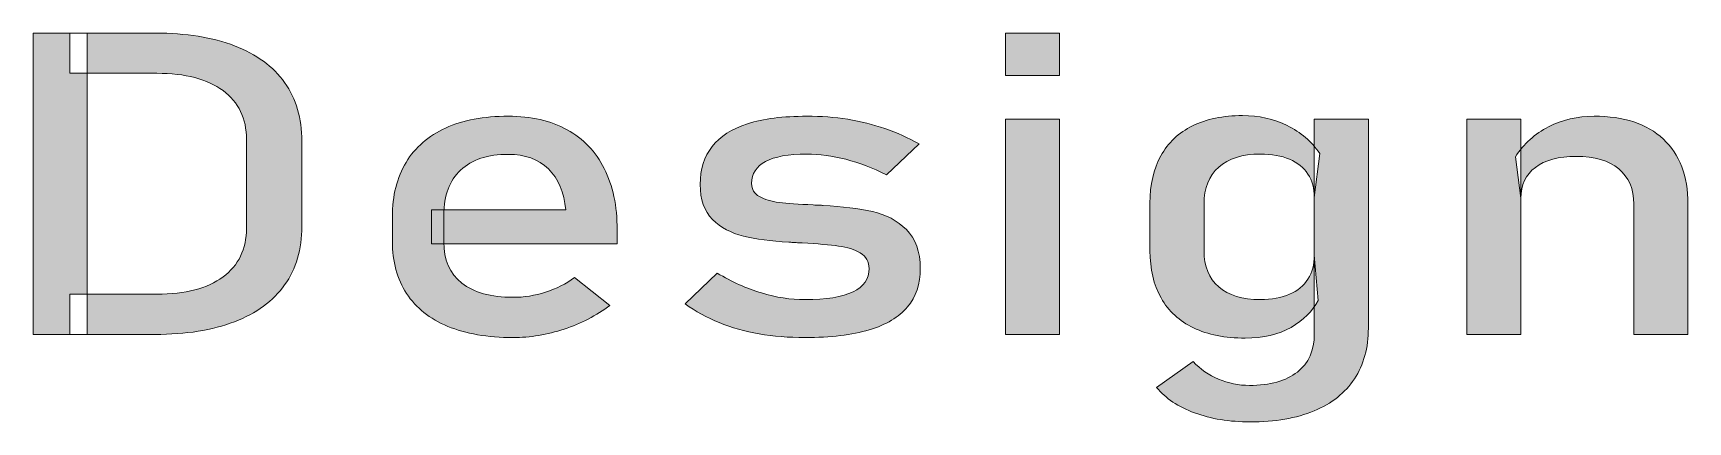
# Model space of a CAD drawing. Header units: inches. Extents: x 0.1 to 22.4, y -34.4 to -0.1.
# Drawn here: x 12.315 to 13.112, y -29.068 to -28.881 of the extents above; entities that cross this region are included whole.
import ezdxf

# ---------------------------------------------------------------- set-up
doc = ezdxf.new("R2010")
doc.units = ezdxf.units.IN
doc.header["$MEASUREMENT"] = 0
doc.layers.add('Layer 1', color=7, linetype='Continuous')

# ---------------------------------------------------------------- blocks, each defined once
blk = doc.blocks.new('block 25')
at = {"layer": 'Layer 1', "true_color": 0xef4c22}
h = blk.add_hatch(color=20, dxfattribs=at)
h.dxf.hatch_style = 2
h.paths.add_polyline_path([(12.31483, -28.8809), (12.34087, -28.8809), (12.34087, -29.02592), (12.31483, -29.02592)])
edge = h.paths.add_edge_path()
edge.add_spline(control_points=[(12.33245, -29.00658), (12.33245, -29.00658), (12.37443, -29.00658), (12.37443, -29.00658), (12.38813, -29.00658), (12.39874, -29.0038), (12.40626, -28.99825), (12.4138, -28.99269), (12.41756, -28.98486), (12.41756, -28.97476), (12.41756, -28.97476), (12.41756, -28.93206), (12.41756, -28.93206), (12.41756, -28.92196), (12.4138, -28.91413), (12.40626, -28.90858), (12.39874, -28.90302), (12.38813, -28.90025), (12.37443, -28.90025), (12.37443, -28.90025), (12.33245, -28.90025), (12.33245, -28.90025), (12.33245, -28.90025), (12.33245, -28.8809), (12.33245, -28.8809), (12.33245, -28.8809), (12.37367, -28.8809), (12.37367, -28.8809), (12.38855, -28.8809), (12.40127, -28.88292), (12.41182, -28.88698), (12.42236, -28.89105), (12.43041, -28.89696), (12.43594, -28.90473), (12.44146, -28.91252), (12.44423, -28.92189), (12.44423, -28.93286), (12.44423, -28.93286), (12.44423, -28.97396), (12.44423, -28.97396), (12.44423, -28.98493), (12.44146, -28.9943), (12.43594, -29.00209), (12.43041, -29.00986), (12.42235, -29.01579), (12.41176, -29.01984), (12.40116, -29.0239), (12.38843, -29.02592), (12.37354, -29.02592), (12.37354, -29.02592), (12.33245, -29.02592), (12.33245, -29.02592), (12.33245, -29.02592), (12.33245, -29.00658), (12.33245, -29.00658)], knot_values=[0, 0, 0, 0, 1, 1, 1, 2, 2, 2, 3, 3, 3, 4, 4, 4, 5, 5, 5, 6, 6, 6, 7, 7, 7, 8, 8, 8, 9, 9, 9, 10, 10, 10, 11, 11, 11, 12, 12, 12, 13, 13, 13, 14, 14, 14, 15, 15, 15, 16, 16, 16, 17, 17, 17, 18, 18, 18, 18], degree=3, periodic=1)
h = blk.add_hatch(color=20, dxfattribs=at)
h.dxf.hatch_style = 2
h.paths.add_polyline_path([(12.78293, -28.8809), (12.80897, -28.8809), (12.80897, -28.90125), (12.78293, -28.90125)])
h.paths.add_polyline_path([(12.78293, -28.92239), (12.80897, -28.92239), (12.80897, -29.02592), (12.78293, -29.02592)])
h = blk.add_hatch(color=20, dxfattribs=at)
h.dxf.hatch_style = 2
edge = h.paths.add_edge_path()
edge.add_spline(control_points=[(12.51447, -29.02203), (12.50581, -29.01845), (12.49919, -29.01317), (12.49463, -29.00623), (12.49009, -28.99928), (12.48781, -28.99089), (12.48781, -28.98104), (12.48781, -28.98104), (12.48781, -28.96937), (12.48781, -28.96937), (12.48781, -28.95913), (12.48999, -28.95039), (12.49438, -28.94314), (12.49877, -28.93589), (12.50511, -28.93037), (12.51345, -28.92658), (12.5218, -28.92278), (12.53183, -28.9209), (12.54357, -28.9209), (12.55463, -28.9209), (12.56407, -28.92306), (12.5719, -28.92738), (12.57973, -28.93169), (12.58571, -28.93795), (12.58983, -28.94613), (12.59395, -28.95431), (12.59602, -28.96411), (12.59602, -28.97556), (12.59602, -28.97556), (12.59602, -28.98234), (12.59602, -28.98234), (12.59602, -28.98234), (12.50669, -28.98234), (12.50669, -28.98234), (12.50669, -28.98234), (12.50669, -28.96598), (12.50669, -28.96598), (12.50669, -28.96598), (12.57126, -28.96598), (12.57126, -28.96598), (12.5705, -28.95753), (12.56771, -28.95097), (12.56291, -28.94628), (12.55809, -28.9416), (12.55165, -28.93925), (12.54357, -28.93925), (12.5337, -28.93925), (12.52607, -28.94177), (12.52067, -28.94683), (12.51526, -28.95188), (12.51256, -28.95903), (12.51256, -28.96828), (12.51256, -28.96828), (12.51256, -28.98143), (12.51256, -28.98143), (12.51256, -28.99002), (12.51545, -28.9966), (12.52124, -29.00119), (12.52702, -29.00578), (12.53524, -29.00807), (12.54587, -29.00807), (12.55115, -29.00807), (12.55637, -29.00724), (12.56156, -29.00557), (12.56675, -29.00392), (12.57138, -29.00159), (12.57547, -28.99859), (12.57547, -28.99859), (12.59257, -29.01196), (12.59257, -29.01196), (12.58602, -29.01689), (12.57867, -29.02068), (12.5705, -29.02338), (12.56232, -29.02607), (12.55412, -29.02743), (12.54587, -29.02743), (12.53362, -29.02743), (12.52315, -29.02562), (12.51447, -29.02203)], knot_values=[0, 0, 0, 0, 1, 1, 1, 2, 2, 2, 3, 3, 3, 4, 4, 4, 5, 5, 5, 6, 6, 6, 7, 7, 7, 8, 8, 8, 9, 9, 9, 10, 10, 10, 11, 11, 11, 12, 12, 12, 13, 13, 13, 14, 14, 14, 15, 15, 15, 16, 16, 16, 17, 17, 17, 18, 18, 18, 19, 19, 19, 20, 20, 20, 21, 21, 21, 22, 22, 22, 23, 23, 23, 24, 24, 24, 25, 25, 25, 26, 26, 26, 26], degree=3, periodic=1)
h = blk.add_hatch(color=20, dxfattribs=at)
h.dxf.hatch_style = 2
edge = h.paths.add_edge_path()
edge.add_spline(control_points=[(12.6644, -29.02562), (12.65755, -29.02443), (12.65115, -29.02264), (12.6452, -29.02024), (12.63924, -29.01785), (12.63376, -29.01485), (12.62874, -29.01126), (12.62874, -29.01126), (12.64418, -28.99641), (12.64418, -28.99641), (12.65133, -29.00065), (12.65842, -29.00385), (12.66549, -29.00597), (12.67255, -29.0081), (12.67952, -29.00917), (12.68641, -29.00917), (12.69671, -29.00917), (12.70443, -29.00792), (12.70958, -29.00543), (12.71472, -29.00293), (12.7173, -28.99919), (12.7173, -28.99421), (12.7173, -28.99089), (12.71589, -28.98839), (12.71308, -28.98672), (12.71027, -28.98507), (12.70679, -28.98395), (12.70262, -28.98338), (12.69846, -28.98282), (12.69259, -28.9823), (12.68502, -28.98184), (12.68433, -28.98184), (12.68361, -28.98183), (12.68285, -28.98178), (12.68207, -28.98176), (12.68136, -28.9817), (12.68068, -28.98164), (12.68034, -28.98164), (12.67999, -28.98162), (12.67965, -28.98159), (12.67931, -28.98155), (12.67897, -28.98154), (12.67863, -28.98154), (12.67004, -28.98101), (12.66276, -28.98002), (12.65681, -28.9786), (12.65085, -28.97717), (12.6459, -28.97449), (12.64194, -28.97057), (12.63799, -28.96665), (12.63601, -28.96102), (12.63601, -28.95371), (12.63601, -28.9464), (12.63793, -28.94031), (12.64175, -28.93545), (12.64558, -28.93061), (12.65129, -28.92696), (12.65885, -28.92453), (12.66642, -28.92211), (12.6759, -28.9209), (12.68731, -28.9209), (12.6942, -28.9209), (12.70078, -28.9214), (12.70703, -28.92239), (12.71328, -28.92339), (12.71925, -28.92487), (12.72495, -28.92683), (12.73066, -28.92879), (12.73614, -28.93127), (12.74141, -28.93426), (12.74141, -28.93426), (12.72572, -28.94912), (12.72572, -28.94912), (12.71909, -28.9458), (12.71255, -28.94331), (12.70614, -28.94164), (12.69971, -28.93998), (12.69344, -28.93914), (12.68731, -28.93914), (12.67847, -28.93914), (12.67182, -28.94033), (12.6674, -28.94269), (12.66298, -28.94505), (12.66077, -28.94859), (12.66077, -28.95331), (12.66077, -28.95611), (12.66203, -28.9582), (12.66454, -28.95959), (12.66705, -28.96099), (12.67021, -28.96193), (12.67405, -28.96239), (12.67787, -28.96285), (12.68331, -28.96326), (12.69038, -28.96358), (12.69088, -28.96365), (12.69141, -28.96369), (12.69196, -28.96369), (12.69252, -28.96369), (12.69309, -28.96372), (12.69368, -28.96379), (12.69394, -28.96379), (12.6942, -28.96379), (12.69446, -28.96379), (12.69472, -28.96379), (12.69496, -28.96381), (12.69522, -28.96388), (12.70449, -28.96436), (12.71239, -28.96532), (12.71889, -28.96677), (12.7254, -28.96823), (12.73086, -28.97114), (12.73528, -28.97545), (12.73971, -28.97978), (12.74193, -28.98603), (12.74193, -28.99421), (12.74193, -29.00165), (12.73988, -29.00783), (12.7358, -29.01271), (12.73172, -29.01759), (12.72557, -29.02127), (12.71737, -29.02372), (12.70915, -29.02619), (12.69884, -29.02743), (12.68641, -29.02743), (12.67859, -29.02743), (12.67125, -29.02681), (12.6644, -29.02562)], knot_values=[0, 0, 0, 0, 1, 1, 1, 2, 2, 2, 3, 3, 3, 4, 4, 4, 5, 5, 5, 6, 6, 6, 7, 7, 7, 8, 8, 8, 9, 9, 9, 10, 10, 10, 11, 11, 11, 12, 12, 12, 13, 13, 13, 14, 14, 14, 15, 15, 15, 16, 16, 16, 17, 17, 17, 18, 18, 18, 19, 19, 19, 20, 20, 20, 21, 21, 21, 22, 22, 22, 23, 23, 23, 24, 24, 24, 25, 25, 25, 26, 26, 26, 27, 27, 27, 28, 28, 28, 29, 29, 29, 30, 30, 30, 31, 31, 31, 32, 32, 32, 33, 33, 33, 34, 34, 34, 35, 35, 35, 36, 36, 36, 37, 37, 37, 38, 38, 38, 39, 39, 39, 40, 40, 40, 41, 41, 41, 42, 42, 42, 42], degree=3, periodic=1)
h = blk.add_hatch(color=20, dxfattribs=at)
h.dxf.hatch_style = 2
edge = h.paths.add_edge_path()
edge.add_spline(control_points=[(12.87354, -29.02279), (12.86669, -29.01949), (12.86148, -29.01469), (12.8579, -29.00837), (12.85433, -29.00205), (12.85254, -28.99447), (12.85254, -28.98562), (12.85254, -28.98562), (12.85254, -28.96278), (12.85254, -28.96278), (12.85254, -28.95387), (12.85429, -28.94626), (12.85777, -28.93994), (12.86126, -28.93363), (12.86635, -28.92882), (12.87302, -28.92554), (12.87969, -28.92224), (12.88771, -28.9206), (12.89708, -28.9206), (12.90491, -28.9206), (12.91207, -28.92219), (12.91858, -28.92539), (12.92509, -28.92858), (12.93034, -28.93306), (12.93434, -28.93884), (12.93434, -28.93884), (12.93165, -28.95999), (12.93165, -28.95999), (12.93165, -28.95561), (12.93064, -28.95185), (12.92859, -28.94872), (12.92655, -28.9456), (12.9236, -28.94322), (12.91972, -28.9416), (12.91585, -28.93997), (12.91116, -28.93914), (12.90563, -28.93914), (12.89703, -28.93914), (12.89038, -28.94124), (12.88565, -28.94543), (12.88093, -28.94963), (12.87857, -28.9555), (12.87857, -28.96308), (12.87857, -28.96308), (12.87857, -28.98562), (12.87857, -28.98562), (12.87857, -28.99314), (12.88093, -28.99894), (12.88565, -29.00304), (12.89038, -29.00712), (12.89703, -29.00917), (12.90563, -29.00917), (12.91116, -29.00917), (12.91585, -29.00831), (12.91972, -29.00662), (12.9236, -29.00492), (12.92655, -29.00248), (12.92859, -28.99929), (12.93064, -28.99609), (12.93165, -28.99228), (12.93165, -28.98782), (12.93165, -28.98782), (12.93344, -29.00967), (12.93344, -29.00967), (12.9308, -29.01478), (12.92649, -29.01907), (12.92049, -29.02253), (12.9145, -29.02599), (12.90712, -29.02772), (12.89836, -29.02772), (12.88866, -29.02772), (12.88038, -29.02607), (12.87354, -29.02279)], knot_values=[0, 0, 0, 0, 1, 1, 1, 2, 2, 2, 3, 3, 3, 4, 4, 4, 5, 5, 5, 6, 6, 6, 7, 7, 7, 8, 8, 8, 9, 9, 9, 10, 10, 10, 11, 11, 11, 12, 12, 12, 13, 13, 13, 14, 14, 14, 15, 15, 15, 16, 16, 16, 17, 17, 17, 18, 18, 18, 19, 19, 19, 20, 20, 20, 21, 21, 21, 22, 22, 22, 23, 23, 23, 24, 24, 24, 24], degree=3, periodic=1)
edge = h.paths.add_edge_path()
edge.add_spline(control_points=[(12.87404, -29.06368), (12.86617, -29.06078), (12.86007, -29.05671), (12.85573, -29.05146), (12.85573, -29.05146), (12.87335, -29.03899), (12.87335, -29.03899), (12.87674, -29.04264), (12.88081, -29.04548), (12.88553, -29.04747), (12.89025, -29.04947), (12.8952, -29.05046), (12.90039, -29.05046), (12.91035, -29.05046), (12.91805, -29.04831), (12.92349, -29.04403), (12.92893, -29.03974), (12.93165, -29.03366), (12.93165, -29.02582), (12.93165, -29.02582), (12.93165, -28.92239), (12.93165, -28.92239), (12.93165, -28.92239), (12.95768, -28.92239), (12.95768, -28.92239), (12.95768, -28.92239), (12.95768, -29.02283), (12.95768, -29.02283), (12.95768, -29.03234), (12.95546, -29.04049), (12.95098, -29.04727), (12.94652, -29.05405), (12.94004, -29.0592), (12.93153, -29.06273), (12.92301, -29.06626), (12.91277, -29.06802), (12.90077, -29.06802), (12.89083, -29.06802), (12.8819, -29.06657), (12.87404, -29.06368)], knot_values=[0, 0, 0, 0, 1, 1, 1, 2, 2, 2, 3, 3, 3, 4, 4, 4, 5, 5, 5, 6, 6, 6, 7, 7, 7, 8, 8, 8, 9, 9, 9, 10, 10, 10, 11, 11, 11, 12, 12, 12, 13, 13, 13, 13], degree=3, periodic=1)
h = blk.add_hatch(color=20, dxfattribs=at)
h.dxf.hatch_style = 2
h.paths.add_polyline_path([(13.00509, -28.92239), (13.03113, -28.92239), (13.03113, -29.02592), (13.00509, -29.02592)])
edge = h.paths.add_edge_path()
edge.add_spline(control_points=[(13.08548, -28.96319), (13.08548, -28.95588), (13.08306, -28.95022), (13.07821, -28.94623), (13.07336, -28.94223), (13.06656, -28.94024), (13.05779, -28.94024), (13.04929, -28.94024), (13.04271, -28.942), (13.03807, -28.94553), (13.03343, -28.94906), (13.03113, -28.95401), (13.03113, -28.96039), (13.03113, -28.96039), (13.02844, -28.94044), (13.02844, -28.94044), (13.03252, -28.93419), (13.03787, -28.92938), (13.04446, -28.92598), (13.05105, -28.92259), (13.05835, -28.9209), (13.06634, -28.9209), (13.08072, -28.9209), (13.09184, -28.92457), (13.0997, -28.93191), (13.10758, -28.93926), (13.11152, -28.94965), (13.11152, -28.96308), (13.11152, -28.96308), (13.11152, -29.02592), (13.11152, -29.02592), (13.11152, -29.02592), (13.08548, -29.02592), (13.08548, -29.02592), (13.08548, -29.02592), (13.08548, -28.96319), (13.08548, -28.96319)], knot_values=[0, 0, 0, 0, 1, 1, 1, 2, 2, 2, 3, 3, 3, 4, 4, 4, 5, 5, 5, 6, 6, 6, 7, 7, 7, 8, 8, 8, 9, 9, 9, 10, 10, 10, 11, 11, 11, 12, 12, 12, 12], degree=3, periodic=1)
at = {"layer": 'Layer 1', "lineweight": 0}
for points in [[(12.31483, -28.8809), (12.34087, -28.8809), (12.34087, -29.02592), (12.31483, -29.02592), (12.31483, -28.8809)], [(12.78293, -28.8809), (12.80897, -28.8809), (12.80897, -28.90125), (12.78293, -28.90125), (12.78293, -28.8809)], [(12.78293, -28.92239), (12.80897, -28.92239), (12.80897, -29.02592), (12.78293, -29.02592), (12.78293, -28.92239)], [(13.00509, -28.92239), (13.03113, -28.92239), (13.03113, -29.02592), (13.00509, -29.02592), (13.00509, -28.92239)]]:
    blk.add_lwpolyline(points, dxfattribs=at)
for points, knots in [([(12.33245, -29.00658), (12.33245, -29.00658), (12.37443, -29.00658), (12.37443, -29.00658), (12.38813, -29.00658), (12.39874, -29.0038), (12.40626, -28.99825), (12.4138, -28.99269), (12.41756, -28.98486), (12.41756, -28.97476), (12.41756, -28.97476), (12.41756, -28.93206), (12.41756, -28.93206), (12.41756, -28.92196), (12.4138, -28.91413), (12.40626, -28.90858), (12.39874, -28.90302), (12.38813, -28.90025), (12.37443, -28.90025), (12.37443, -28.90025), (12.33245, -28.90025), (12.33245, -28.90025), (12.33245, -28.90025), (12.33245, -28.8809), (12.33245, -28.8809), (12.33245, -28.8809), (12.37367, -28.8809), (12.37367, -28.8809), (12.38855, -28.8809), (12.40127, -28.88292), (12.41182, -28.88698), (12.42236, -28.89105), (12.43041, -28.89696), (12.43594, -28.90473), (12.44146, -28.91252), (12.44423, -28.92189), (12.44423, -28.93286), (12.44423, -28.93286), (12.44423, -28.97396), (12.44423, -28.97396), (12.44423, -28.98493), (12.44146, -28.9943), (12.43594, -29.00209), (12.43041, -29.00986), (12.42235, -29.01579), (12.41176, -29.01984), (12.40116, -29.0239), (12.38843, -29.02592), (12.37354, -29.02592), (12.37354, -29.02592), (12.33245, -29.02592), (12.33245, -29.02592), (12.33245, -29.02592), (12.33245, -29.00658), (12.33245, -29.00658)], [0, 0, 0, 0, 1, 1, 1, 2, 2, 2, 3, 3, 3, 4, 4, 4, 5, 5, 5, 6, 6, 6, 7, 7, 7, 8, 8, 8, 9, 9, 9, 10, 10, 10, 11, 11, 11, 12, 12, 12, 13, 13, 13, 14, 14, 14, 15, 15, 15, 16, 16, 16, 17, 17, 17, 18, 18, 18, 18]), ([(12.51447, -29.02203), (12.50581, -29.01845), (12.49919, -29.01317), (12.49463, -29.00623), (12.49009, -28.99928), (12.48781, -28.99089), (12.48781, -28.98104), (12.48781, -28.98104), (12.48781, -28.96937), (12.48781, -28.96937), (12.48781, -28.95913), (12.48999, -28.95039), (12.49438, -28.94314), (12.49877, -28.93589), (12.50511, -28.93037), (12.51345, -28.92658), (12.5218, -28.92278), (12.53183, -28.9209), (12.54357, -28.9209), (12.55463, -28.9209), (12.56407, -28.92306), (12.5719, -28.92738), (12.57973, -28.93169), (12.58571, -28.93795), (12.58983, -28.94613), (12.59395, -28.95431), (12.59602, -28.96411), (12.59602, -28.97556), (12.59602, -28.97556), (12.59602, -28.98234), (12.59602, -28.98234), (12.59602, -28.98234), (12.50669, -28.98234), (12.50669, -28.98234), (12.50669, -28.98234), (12.50669, -28.96598), (12.50669, -28.96598), (12.50669, -28.96598), (12.57126, -28.96598), (12.57126, -28.96598), (12.5705, -28.95753), (12.56771, -28.95097), (12.56291, -28.94628), (12.55809, -28.9416), (12.55165, -28.93925), (12.54357, -28.93925), (12.5337, -28.93925), (12.52607, -28.94177), (12.52067, -28.94683), (12.51526, -28.95188), (12.51256, -28.95903), (12.51256, -28.96828), (12.51256, -28.96828), (12.51256, -28.98143), (12.51256, -28.98143), (12.51256, -28.99002), (12.51545, -28.9966), (12.52124, -29.00119), (12.52702, -29.00578), (12.53524, -29.00807), (12.54587, -29.00807), (12.55115, -29.00807), (12.55637, -29.00724), (12.56156, -29.00557), (12.56675, -29.00392), (12.57138, -29.00159), (12.57547, -28.99859), (12.57547, -28.99859), (12.59257, -29.01196), (12.59257, -29.01196), (12.58602, -29.01689), (12.57867, -29.02068), (12.5705, -29.02338), (12.56232, -29.02607), (12.55412, -29.02743), (12.54587, -29.02743), (12.53362, -29.02743), (12.52315, -29.02562), (12.51447, -29.02203)], [0, 0, 0, 0, 1, 1, 1, 2, 2, 2, 3, 3, 3, 4, 4, 4, 5, 5, 5, 6, 6, 6, 7, 7, 7, 8, 8, 8, 9, 9, 9, 10, 10, 10, 11, 11, 11, 12, 12, 12, 13, 13, 13, 14, 14, 14, 15, 15, 15, 16, 16, 16, 17, 17, 17, 18, 18, 18, 19, 19, 19, 20, 20, 20, 21, 21, 21, 22, 22, 22, 23, 23, 23, 24, 24, 24, 25, 25, 25, 26, 26, 26, 26]), ([(12.6644, -29.02562), (12.65755, -29.02443), (12.65115, -29.02264), (12.6452, -29.02024), (12.63924, -29.01785), (12.63376, -29.01485), (12.62874, -29.01126), (12.62874, -29.01126), (12.64418, -28.99641), (12.64418, -28.99641), (12.65133, -29.00065), (12.65842, -29.00385), (12.66549, -29.00597), (12.67255, -29.0081), (12.67952, -29.00917), (12.68641, -29.00917), (12.69671, -29.00917), (12.70443, -29.00792), (12.70958, -29.00543), (12.71472, -29.00293), (12.7173, -28.99919), (12.7173, -28.99421), (12.7173, -28.99089), (12.71589, -28.98839), (12.71308, -28.98672), (12.71027, -28.98507), (12.70679, -28.98395), (12.70262, -28.98338), (12.69846, -28.98282), (12.69259, -28.9823), (12.68502, -28.98184), (12.68433, -28.98184), (12.68361, -28.98183), (12.68285, -28.98178), (12.68207, -28.98176), (12.68136, -28.9817), (12.68068, -28.98164), (12.68034, -28.98164), (12.67999, -28.98162), (12.67965, -28.98159), (12.67931, -28.98155), (12.67897, -28.98154), (12.67863, -28.98154), (12.67004, -28.98101), (12.66276, -28.98002), (12.65681, -28.9786), (12.65085, -28.97717), (12.6459, -28.97449), (12.64194, -28.97057), (12.63799, -28.96665), (12.63601, -28.96102), (12.63601, -28.95371), (12.63601, -28.9464), (12.63793, -28.94031), (12.64175, -28.93545), (12.64558, -28.93061), (12.65129, -28.92696), (12.65885, -28.92453), (12.66642, -28.92211), (12.6759, -28.9209), (12.68731, -28.9209), (12.6942, -28.9209), (12.70078, -28.9214), (12.70703, -28.92239), (12.71328, -28.92339), (12.71925, -28.92487), (12.72495, -28.92683), (12.73066, -28.92879), (12.73614, -28.93127), (12.74141, -28.93426), (12.74141, -28.93426), (12.72572, -28.94912), (12.72572, -28.94912), (12.71909, -28.9458), (12.71255, -28.94331), (12.70614, -28.94164), (12.69971, -28.93998), (12.69344, -28.93914), (12.68731, -28.93914), (12.67847, -28.93914), (12.67182, -28.94033), (12.6674, -28.94269), (12.66298, -28.94505), (12.66077, -28.94859), (12.66077, -28.95331), (12.66077, -28.95611), (12.66203, -28.9582), (12.66454, -28.95959), (12.66705, -28.96099), (12.67021, -28.96193), (12.67405, -28.96239), (12.67787, -28.96285), (12.68331, -28.96326), (12.69038, -28.96358), (12.69088, -28.96365), (12.69141, -28.96369), (12.69196, -28.96369), (12.69252, -28.96369), (12.69309, -28.96372), (12.69368, -28.96379), (12.69394, -28.96379), (12.6942, -28.96379), (12.69446, -28.96379), (12.69472, -28.96379), (12.69496, -28.96381), (12.69522, -28.96388), (12.70449, -28.96436), (12.71239, -28.96532), (12.71889, -28.96677), (12.7254, -28.96823), (12.73086, -28.97114), (12.73528, -28.97545), (12.73971, -28.97978), (12.74193, -28.98603), (12.74193, -28.99421), (12.74193, -29.00165), (12.73988, -29.00783), (12.7358, -29.01271), (12.73172, -29.01759), (12.72557, -29.02127), (12.71737, -29.02372), (12.70915, -29.02619), (12.69884, -29.02743), (12.68641, -29.02743), (12.67859, -29.02743), (12.67125, -29.02681), (12.6644, -29.02562)], [0, 0, 0, 0, 1, 1, 1, 2, 2, 2, 3, 3, 3, 4, 4, 4, 5, 5, 5, 6, 6, 6, 7, 7, 7, 8, 8, 8, 9, 9, 9, 10, 10, 10, 11, 11, 11, 12, 12, 12, 13, 13, 13, 14, 14, 14, 15, 15, 15, 16, 16, 16, 17, 17, 17, 18, 18, 18, 19, 19, 19, 20, 20, 20, 21, 21, 21, 22, 22, 22, 23, 23, 23, 24, 24, 24, 25, 25, 25, 26, 26, 26, 27, 27, 27, 28, 28, 28, 29, 29, 29, 30, 30, 30, 31, 31, 31, 32, 32, 32, 33, 33, 33, 34, 34, 34, 35, 35, 35, 36, 36, 36, 37, 37, 37, 38, 38, 38, 39, 39, 39, 40, 40, 40, 41, 41, 41, 42, 42, 42, 42]), ([(12.87354, -29.02279), (12.86669, -29.01949), (12.86148, -29.01469), (12.8579, -29.00837), (12.85433, -29.00205), (12.85254, -28.99447), (12.85254, -28.98562), (12.85254, -28.98562), (12.85254, -28.96278), (12.85254, -28.96278), (12.85254, -28.95387), (12.85429, -28.94626), (12.85777, -28.93994), (12.86126, -28.93363), (12.86635, -28.92882), (12.87302, -28.92554), (12.87969, -28.92224), (12.88771, -28.9206), (12.89708, -28.9206), (12.90491, -28.9206), (12.91207, -28.92219), (12.91858, -28.92539), (12.92509, -28.92858), (12.93034, -28.93306), (12.93434, -28.93884), (12.93434, -28.93884), (12.93165, -28.95999), (12.93165, -28.95999), (12.93165, -28.95561), (12.93064, -28.95185), (12.92859, -28.94872), (12.92655, -28.9456), (12.9236, -28.94322), (12.91972, -28.9416), (12.91585, -28.93997), (12.91116, -28.93914), (12.90563, -28.93914), (12.89703, -28.93914), (12.89038, -28.94124), (12.88565, -28.94543), (12.88093, -28.94963), (12.87857, -28.9555), (12.87857, -28.96308), (12.87857, -28.96308), (12.87857, -28.98562), (12.87857, -28.98562), (12.87857, -28.99314), (12.88093, -28.99894), (12.88565, -29.00304), (12.89038, -29.00712), (12.89703, -29.00917), (12.90563, -29.00917), (12.91116, -29.00917), (12.91585, -29.00831), (12.91972, -29.00662), (12.9236, -29.00492), (12.92655, -29.00248), (12.92859, -28.99929), (12.93064, -28.99609), (12.93165, -28.99228), (12.93165, -28.98782), (12.93165, -28.98782), (12.93344, -29.00967), (12.93344, -29.00967), (12.9308, -29.01478), (12.92649, -29.01907), (12.92049, -29.02253), (12.9145, -29.02599), (12.90712, -29.02772), (12.89836, -29.02772), (12.88866, -29.02772), (12.88038, -29.02607), (12.87354, -29.02279)], [0, 0, 0, 0, 1, 1, 1, 2, 2, 2, 3, 3, 3, 4, 4, 4, 5, 5, 5, 6, 6, 6, 7, 7, 7, 8, 8, 8, 9, 9, 9, 10, 10, 10, 11, 11, 11, 12, 12, 12, 13, 13, 13, 14, 14, 14, 15, 15, 15, 16, 16, 16, 17, 17, 17, 18, 18, 18, 19, 19, 19, 20, 20, 20, 21, 21, 21, 22, 22, 22, 23, 23, 23, 24, 24, 24, 24]), ([(12.87404, -29.06368), (12.86617, -29.06078), (12.86007, -29.05671), (12.85573, -29.05146), (12.85573, -29.05146), (12.87335, -29.03899), (12.87335, -29.03899), (12.87674, -29.04264), (12.88081, -29.04548), (12.88553, -29.04747), (12.89025, -29.04947), (12.8952, -29.05046), (12.90039, -29.05046), (12.91035, -29.05046), (12.91805, -29.04831), (12.92349, -29.04403), (12.92893, -29.03974), (12.93165, -29.03366), (12.93165, -29.02582), (12.93165, -29.02582), (12.93165, -28.92239), (12.93165, -28.92239), (12.93165, -28.92239), (12.95768, -28.92239), (12.95768, -28.92239), (12.95768, -28.92239), (12.95768, -29.02283), (12.95768, -29.02283), (12.95768, -29.03234), (12.95546, -29.04049), (12.95098, -29.04727), (12.94652, -29.05405), (12.94004, -29.0592), (12.93153, -29.06273), (12.92301, -29.06626), (12.91277, -29.06802), (12.90077, -29.06802), (12.89083, -29.06802), (12.8819, -29.06657), (12.87404, -29.06368)], [0, 0, 0, 0, 1, 1, 1, 2, 2, 2, 3, 3, 3, 4, 4, 4, 5, 5, 5, 6, 6, 6, 7, 7, 7, 8, 8, 8, 9, 9, 9, 10, 10, 10, 11, 11, 11, 12, 12, 12, 13, 13, 13, 13]), ([(13.08548, -28.96319), (13.08548, -28.95588), (13.08306, -28.95022), (13.07821, -28.94623), (13.07336, -28.94223), (13.06656, -28.94024), (13.05779, -28.94024), (13.04929, -28.94024), (13.04271, -28.942), (13.03807, -28.94553), (13.03343, -28.94906), (13.03113, -28.95401), (13.03113, -28.96039), (13.03113, -28.96039), (13.02844, -28.94044), (13.02844, -28.94044), (13.03252, -28.93419), (13.03787, -28.92938), (13.04446, -28.92598), (13.05105, -28.92259), (13.05835, -28.9209), (13.06634, -28.9209), (13.08072, -28.9209), (13.09184, -28.92457), (13.0997, -28.93191), (13.10758, -28.93926), (13.11152, -28.94965), (13.11152, -28.96308), (13.11152, -28.96308), (13.11152, -29.02592), (13.11152, -29.02592), (13.11152, -29.02592), (13.08548, -29.02592), (13.08548, -29.02592), (13.08548, -29.02592), (13.08548, -28.96319), (13.08548, -28.96319)], [0, 0, 0, 0, 1, 1, 1, 2, 2, 2, 3, 3, 3, 4, 4, 4, 5, 5, 5, 6, 6, 6, 7, 7, 7, 8, 8, 8, 9, 9, 9, 10, 10, 10, 11, 11, 11, 12, 12, 12, 12])]:
    blk.add_open_spline(points, degree=3, knots=knots, dxfattribs=at)
blk = doc.blocks.new('block 12')
at = {"layer": 'Layer 1'}
blk.add_blockref('block 25', (0, 0), dxfattribs=at)

msp = doc.modelspace()

# ---------------------------------------------------------------- block references
at = {"layer": 'Layer 1'}
msp.add_blockref('block 12', (0, 0), dxfattribs=at)

doc.saveas('drawing.dxf')
